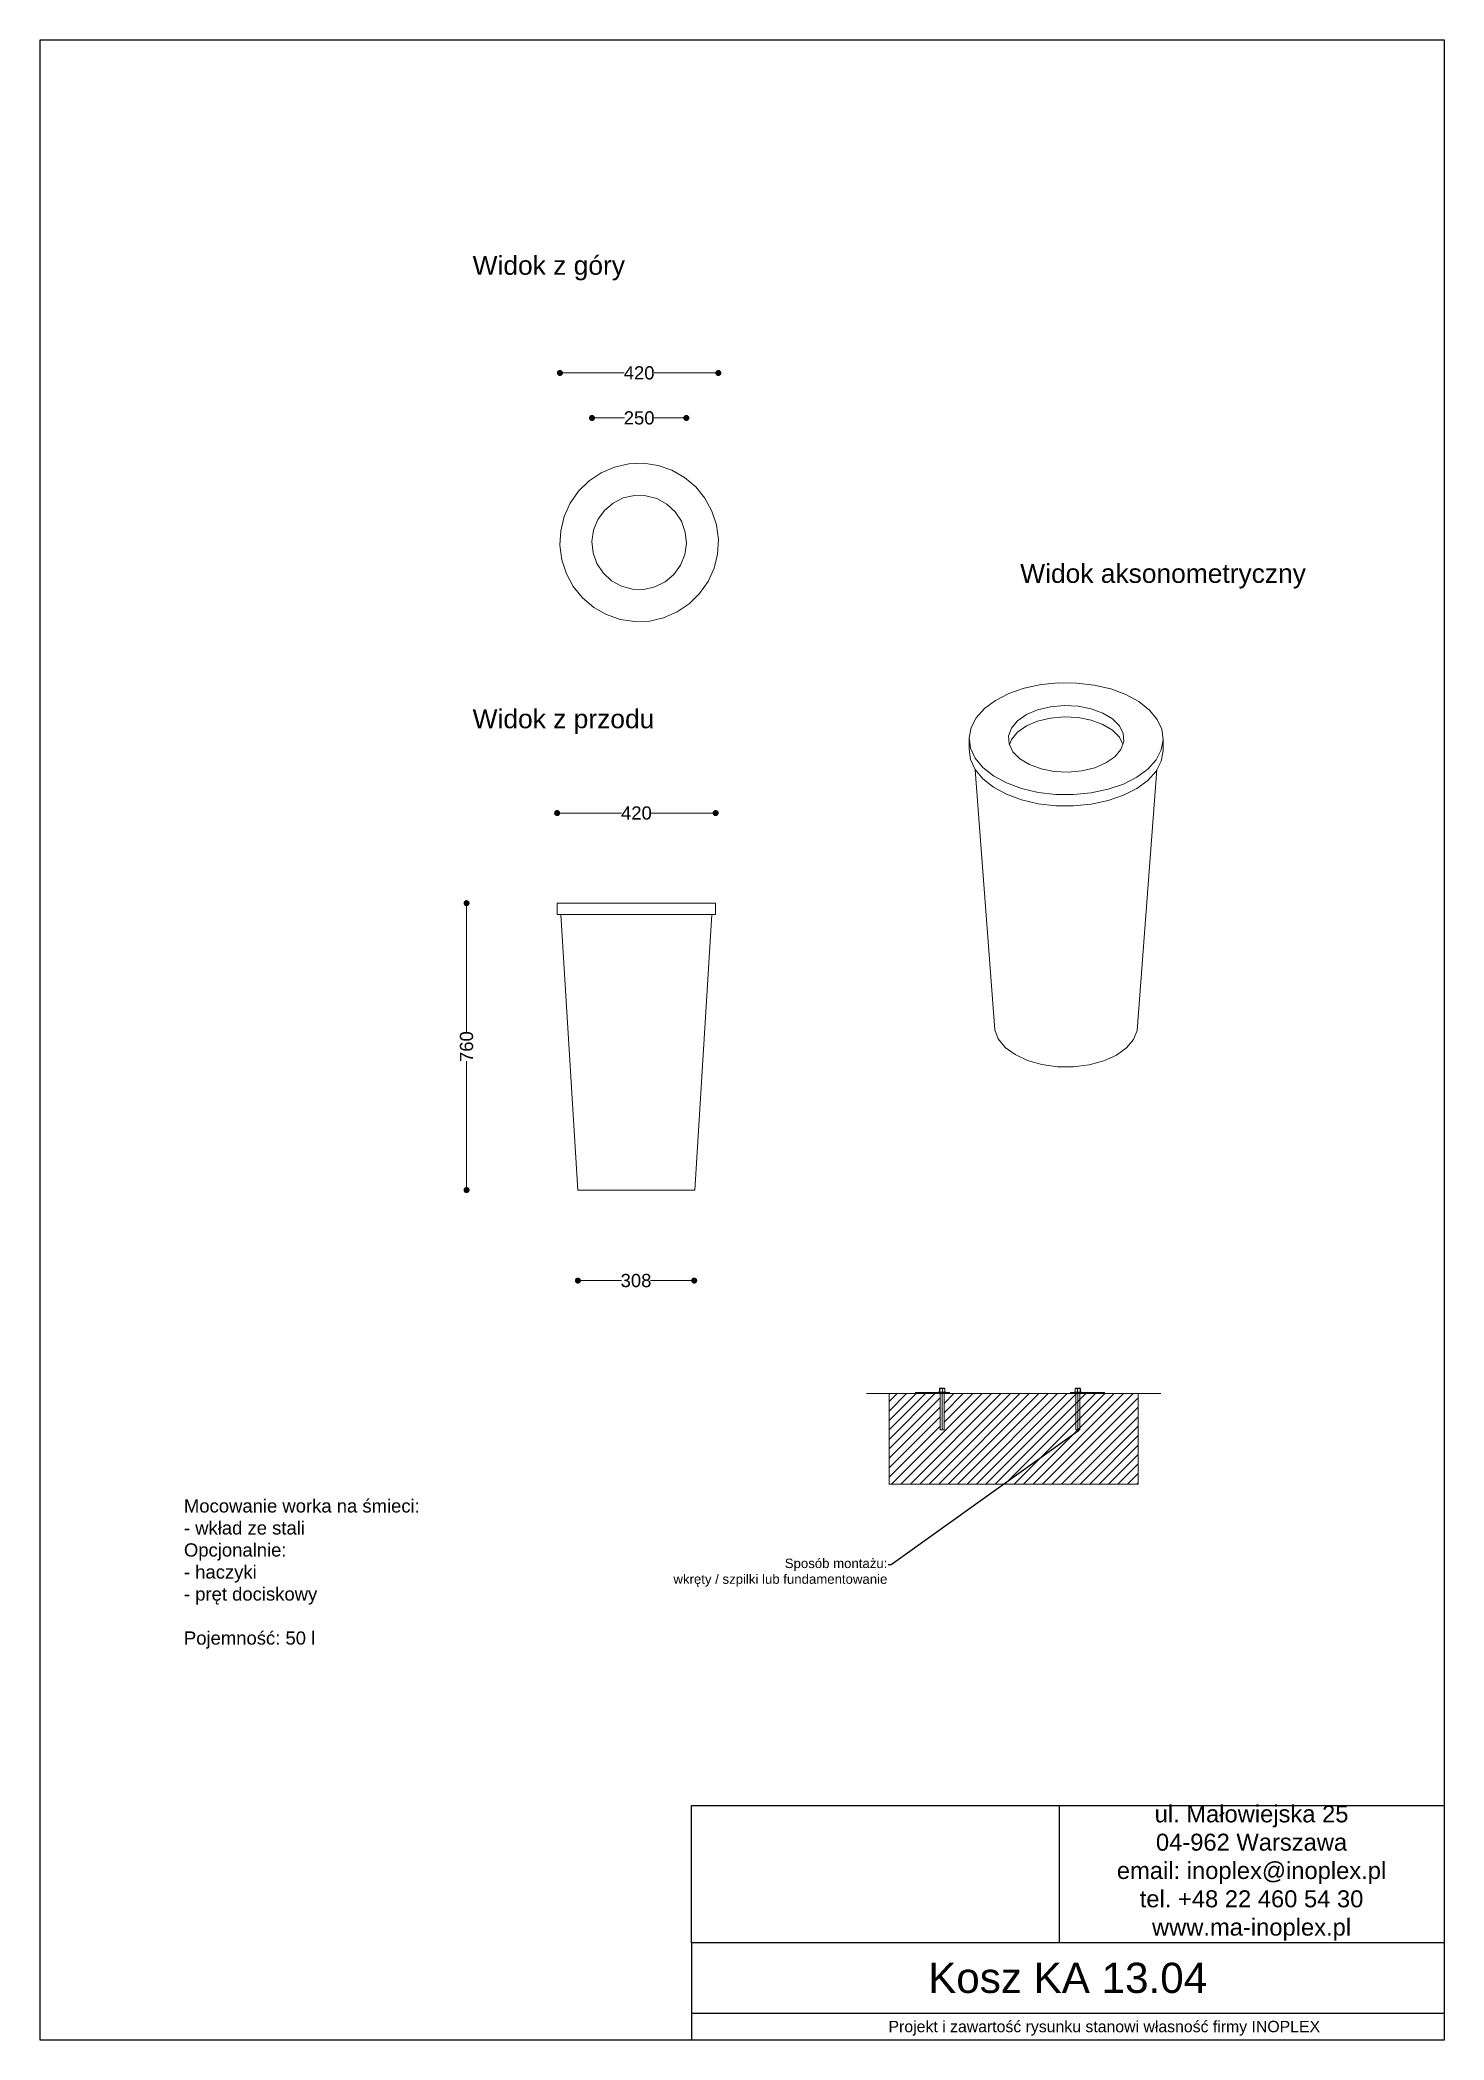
# Model space of a CAD drawing. Header units: millimetres. Extents: x 9234 to 12954, y 16383 to 21682.
import ezdxf
from ezdxf import colors
from ezdxf.entities.mleader import LeaderData, LeaderLine
from ezdxf.math import Vec2, Vec3

# ---------------------------------------------------------------- set-up
doc = ezdxf.new("R2010")
doc.units = ezdxf.units.MM
doc.header["$LTSCALE"] = 3
for name, color, linetype, lineweight in [('Konstrukcja - Słupy_Nr_pióra__1', 7, 'Continuous', 13), ('Krawędzie widoczneARTUR', 7, 'Continuous', 50), ('stal', 7, 'Continuous', 20)]:
    doc.layers.add(name, color=color, linetype=linetype, lineweight=lineweight)
doc.styles.get("Standard").update_dxf_attribs({"font": 'arial.ttf'})
doc.dimstyles.new('MATEUSZ', dxfattribs={"dimtxt": 35, "dimasz": 16, "dimexe": 0.18, "dimexo": 0.0625, "dimgap": 0.09, "dimtad": 0, "dimdec": 0, "dimdsep": 46, "dimtxsty": 'Standard', "dimblk": 'DOT', "dimcen": 0.09, "dimse1": 1, "dimse2": 1, "dimadec": 0, "dimazin": 0, "dimtfac": 1, "dimtdec": 0, "dimtofl": 0, "dimtmove": 0, "dimatfit": 3, "dimfxl": 0, "dimtolj": 1, "dimtzin": 0, "dimlwd": 9, "dimlwe": 9, "dimarcsym": 0})
picture_1 = doc.add_image_def('image1.png', size_in_pixel=(179, 67))

# ---------------------------------------------------------------- blocks, each defined once
blk = doc.blocks.new('_Dot')
at = {"color": 0, "linetype": 'ByBlock', "lineweight": -2}
blk.add_line((-0.5, 0), (-1, 0), dxfattribs=at)
at = {"color": 0, "linetype": 'ByBlock', "const_width": 0.5}
blk.add_lwpolyline([(-0.25, 0, 1), (0.25, 0, 1)], format="xyb", close=True, dxfattribs=at)
blk = doc.blocks.new('*D7')
at = {"color": 0, "lineweight": 9}
for p, q in [((10619.8, 19633.6), (10774.4, 19633.6)), ((11007.8, 19633.6), (10853.2, 19633.6))]:
    blk.add_line(p, q, dxfattribs=at)
at = {"layer": 'Defpoints', "color": 0}
for p in [(11023.8, 19633.6), (10603.8, 19394.9), (11023.8, 19394.9)]:
    blk.add_point(p, dxfattribs=at)
at = {"color": 0, "lineweight": 9, "xscale": 16, "yscale": 16, "zscale": 16, "rotation": 180}
blk.add_blockref('_Dot', (10603.8, 19633.6), dxfattribs=at)
at = {"color": 0, "lineweight": 9, "xscale": 16, "yscale": 16, "zscale": 16}
blk.add_blockref('_Dot', (11023.8, 19633.6), dxfattribs=at)
at = {"color": 0, "insert": (10813.8, 19633.6), "char_height": 35, "attachment_point": 5}
blk.add_mtext('\\A1;420', dxfattribs=at)
blk = doc.blocks.new('*D8')
at = {"color": 0, "lineweight": 9}
for p, q in [((10363.8, 19378.9), (10363.8, 19053.4)), ((10363.8, 18650.9), (10363.8, 18976.3))]:
    blk.add_line(p, q, dxfattribs=at)
at = {"layer": 'Defpoints', "color": 0}
for p in [(10813.8, 19394.9), (10363.8, 18634.9), (10813.8, 18634.9)]:
    blk.add_point(p, dxfattribs=at)
at = {"color": 0, "lineweight": 9, "xscale": 16, "yscale": 16, "zscale": 16}
for p, rotation in [((10363.8, 19394.9), 90), ((10363.8, 18634.9), 270)]:
    blk.add_blockref('_Dot', p, dxfattribs=dict(at, rotation=rotation))
at = {"color": 0, "insert": (10363.8, 19014.9), "char_height": 35, "attachment_point": 5, "rotation": 90}
blk.add_mtext('\\A1;760', dxfattribs=at)
blk = doc.blocks.new('*D9')
at = {"color": 0, "lineweight": 9}
for p, q in [((10627.2, 20799.6), (10781.7, 20799.6)), ((11014.9, 20799.6), (10860.5, 20799.6))]:
    blk.add_line(p, q, dxfattribs=at)
at = {"layer": 'Defpoints', "color": 0}
for p in [(11030.9, 20799.6), (11030.9, 20358.4), (10611.2, 20343)]:
    blk.add_point(p, dxfattribs=at)
at = {"color": 0, "lineweight": 9, "xscale": 16, "yscale": 16, "zscale": 16, "rotation": 180}
blk.add_blockref('_Dot', (10611.2, 20799.6), dxfattribs=at)
at = {"color": 0, "lineweight": 9, "xscale": 16, "yscale": 16, "zscale": 16}
blk.add_blockref('_Dot', (11030.9, 20799.6), dxfattribs=at)
at = {"color": 0, "insert": (10821.1, 20799.6), "char_height": 35, "attachment_point": 5}
blk.add_mtext('\\A1;420', dxfattribs=at)
blk = doc.blocks.new('*D10')
at = {"color": 0, "lineweight": 9}
for p, q in [((10712.1, 20680.4), (10782.1, 20680.4)), ((10930.1, 20680.4), (10860.1, 20680.4))]:
    blk.add_line(p, q, dxfattribs=at)
at = {"layer": 'Defpoints', "color": 0}
for p in [(10946.1, 20680.4), (10696.1, 20353.2), (10946.1, 20348.2)]:
    blk.add_point(p, dxfattribs=at)
at = {"color": 0, "lineweight": 9, "xscale": 16, "yscale": 16, "zscale": 16, "rotation": 180}
blk.add_blockref('_Dot', (10696.1, 20680.4), dxfattribs=at)
at = {"color": 0, "lineweight": 9, "xscale": 16, "yscale": 16, "zscale": 16}
blk.add_blockref('_Dot', (10946.1, 20680.4), dxfattribs=at)
at = {"color": 0, "insert": (10821.1, 20680.4), "char_height": 35, "attachment_point": 5}
blk.add_mtext('\\A1;250', dxfattribs=at)
blk = doc.blocks.new('*D15')
at = {"color": 0, "lineweight": 9}
for p, q in [((10674.8, 18395), (10774.1, 18395)), ((10950.9, 18395), (10851.6, 18395))]:
    blk.add_line(p, q, dxfattribs=at)
at = {"layer": 'Defpoints', "color": 0}
for p in [(10658.8, 18634.9), (10966.9, 18634.9), (10658.8, 18395)]:
    blk.add_point(p, dxfattribs=at)
at = {"color": 0, "lineweight": 9, "xscale": 16, "yscale": 16, "zscale": 16, "rotation": 180}
blk.add_blockref('_Dot', (10658.8, 18395), dxfattribs=at)
at = {"color": 0, "lineweight": 9, "xscale": 16, "yscale": 16, "zscale": 16}
blk.add_blockref('_Dot', (10966.9, 18395), dxfattribs=at)
at = {"color": 0, "insert": (10812.8, 18395), "char_height": 35, "attachment_point": 5}
blk.add_mtext('\\A1;308', dxfattribs=at)

msp = doc.modelspace()

# ---------------------------------------------------------------- hatches: boundary and pattern name
at = {"lineweight": 9}
h = msp.add_hatch(dxfattribs=at)
h.set_pattern_fill('JIS_WOOD', color=256, scale=25)
h.set_pattern_definition([(45, (9041.753, 16132.507), (-12.5, 12.5), [])])
h.paths.add_polyline_path([(11998.3, 18095.5), (11983.6, 18095.5), (11643.6, 18095.5), (11628.9, 18095.5), (11628.9, 17999.4), (11618.6, 17999.5), (11618.6, 18095.5), (11563.6, 18095.5), (11483.6, 18095.5), (11483.6, 17855.5), (12143.6, 17855.5), (12143.6, 18095.5), (12063.6, 18095.5), (12008.6, 18095.5), (12008.6, 18095.5), (11998.3, 18095.5)])

# ---------------------------------------------------------------- linework, layer by layer
for p, q in [((11563.6, 18095.5), (11423.6, 18095.5)), ((11563.6, 18095.5), (11483.6, 18095.5)), ((11483.6, 18095.5), (11483.6, 17855.5)), ((11603.6, 18098.5), (11553.6, 18098.5)), ((11553.6, 18098.5), (11553.6, 18095.5)), ((11563.6, 18098.5), (11603.6, 18098.5)), ((11563.6, 18098.5), (11643.6, 18098.5)), ((11643.6, 18095.5), (11563.6, 18095.5)), ((11643.6, 18098.5), (11643.6, 18095.5)), ((11643.6, 18098.5), (11643.6, 18095.5)), ((11643.6, 18095.5), (11983.6, 18095.5)), ((12003.6, 18098.5), (11963.6, 18098.5)), ((11963.6, 18098.5), (11963.6, 18095.5)), ((12053.6, 18098.5), (11973.6, 18098.5)), ((11973.6, 18095.5), (12053.6, 18095.5)), ((12043.6, 18098.5), (11993.6, 18098.5)), ((12013.6, 18098.5), (12053.6, 18098.5)), ((12053.6, 18095.5), (12053.6, 18098.5)), ((12053.6, 18095.5), (12203.6, 18095.5)), ((12063.6, 18095.5), (12143.6, 18095.5)), ((12143.6, 18095.5), (12143.6, 17855.5)), ((11482.5, 17855.5), (12143.6, 17855.5))]:
    msp.add_line(p, q, dxfattribs=at)
for p, q in [((10959.6, 16640.2), (10959.6, 17004.8)), ((11153.4, 17004.8), (12953.5, 17004.8)), ((12953.5, 17004.8), (12953.5, 16640.2)), ((10959.6, 16640.2), (10959.6, 16383.1)), ((12953.5, 16640.2), (11153.4, 16640.2)), ((12953.2, 16453.6), (10959.6, 16453.6))]:
    msp.add_line(p, q)
msp.add_lwpolyline([(9233.7, 21681.7), (12953.5, 21681.7), (12953.5, 16383.1), (9233.7, 16383.1)], close=True)
at = {"layer": 'Konstrukcja - Słupy_Nr_pióra__1', "linetype": 'Continuous'}
for p, q in [((10756.2, 20550.4), (10794, 20558.9)), ((10794, 20558.9), (10832.7, 20560.4)), ((10832.7, 20560.4), (10871.1, 20554.6)), ((10660.8, 20486.4), (10688.4, 20513.5)), ((10688.4, 20513.5), (10720.6, 20535.1)), ((10720.6, 20535.1), (10756.2, 20550.4)), ((10871.1, 20554.6), (10907.7, 20542)), ((10907.7, 20542), (10941.4, 20522.8)), ((10941.4, 20522.8), (10971, 20497.8)), ((10622.6, 20419.3), (10638.6, 20454.6)), ((10638.6, 20454.6), (10660.8, 20486.4)), ((10752.1, 20455), (10729.2, 20435.4)), ((10779.1, 20468.4), (10752.1, 20455)), ((10808.5, 20475), (10779.1, 20468.4)), ((10838.6, 20474.4), (10808.5, 20475)), ((10867.7, 20466.6), (10838.6, 20474.4)), ((10894.1, 20452.1), (10867.7, 20466.6)), ((10971, 20497.8), (10995.4, 20467.7)), ((10995.4, 20467.7), (11014, 20433.7)), ((10613.4, 20381.6), (10622.6, 20419.3)), ((10711.6, 20411), (10700.3, 20383)), ((10729.2, 20435.4), (10711.6, 20411)), ((10916.3, 20431.7), (10894.1, 20452.1)), ((10932.9, 20406.5), (10916.3, 20431.7)), ((10943, 20378.2), (10932.9, 20406.5)), ((11014, 20433.7), (11025.9, 20396.8)), ((10611.2, 20343), (10613.4, 20381.6)), ((10700.3, 20383), (10696.1, 20353.2)), ((10696.1, 20353.2), (10699.1, 20323.2)), ((10941.8, 20318.3), (10946.1, 20348.2)), ((10946.1, 20348.2), (10943, 20378.2)), ((11025.9, 20396.8), (11030.9, 20358.4)), ((11030.9, 20358.4), (11028.8, 20319.7)), ((10616.2, 20304.5), (10611.2, 20343)), ((10628.2, 20267.7), (10616.2, 20304.5)), ((10699.1, 20323.2), (10709.2, 20294.8)), ((10709.2, 20294.8), (10725.9, 20269.7)), ((10930.6, 20290.4), (10941.8, 20318.3)), ((11028.8, 20319.7), (11019.6, 20282.1)), ((10646.7, 20233.6), (10628.2, 20267.7)), ((10725.9, 20269.7), (10748, 20249.3)), ((10748, 20249.3), (10774.4, 20234.7)), ((10863, 20232.9), (10890, 20246.4)), ((10890, 20246.4), (10913, 20265.9)), ((10913, 20265.9), (10930.6, 20290.4)), ((11003.6, 20246.8), (10981.4, 20215)), ((11019.6, 20282.1), (11003.6, 20246.8)), ((10671.2, 20203.6), (10646.7, 20233.6)), ((10700.8, 20178.6), (10671.2, 20203.6)), ((10774.4, 20234.7), (10803.5, 20226.9)), ((10803.5, 20226.9), (10833.6, 20226.3)), ((10833.6, 20226.3), (10863, 20232.9)), ((10953.7, 20187.9), (10921.5, 20166.3)), ((10981.4, 20215), (10953.7, 20187.9)), ((10734.4, 20159.4), (10700.8, 20178.6)), ((10771.1, 20146.7), (10734.4, 20159.4)), ((10809.4, 20141), (10771.1, 20146.7)), ((10848.1, 20142.4), (10809.4, 20141)), ((10885.9, 20150.9), (10848.1, 20142.4)), ((10921.5, 20166.3), (10885.9, 20150.9)), ((11885.8, 19973.8), (11932.6, 19978.5)), ((11932.6, 19978.5), (11980.1, 19978)), ((11980.1, 19978), (12026.6, 19972.6)), ((11735.8, 19910.5), (11765, 19932.1)), ((11765, 19932.1), (11800.6, 19950.2)), ((11800.6, 19950.2), (11841.3, 19964.3)), ((11841.3, 19964.3), (11885.8, 19973.8)), ((12026.6, 19972.6), (12070.6, 19962.3)), ((12070.6, 19962.3), (12110.5, 19947.5)), ((12110.5, 19947.5), (12145.1, 19928.8)), ((12145.1, 19928.8), (12173.1, 19906.6)), ((11700.4, 19859.9), (11714.1, 19886.1)), ((11714.1, 19886.1), (11735.8, 19910.5)), ((11823.5, 19878.1), (11807.5, 19858.9)), ((11847, 19894.5), (11823.5, 19878.1)), ((11876.7, 19907.2), (11847, 19894.5)), ((11876.7, 19877.2), (11847, 19864.5)), ((11910.7, 19915.4), (11876.7, 19907.2)), ((11910.7, 19885.4), (11876.7, 19877.2)), ((11947.1, 19918.7), (11910.7, 19915.4)), ((11947.1, 19888.7), (11910.7, 19885.4)), ((11983.9, 19916.9), (11947.1, 19918.7)), ((11983.9, 19886.9), (11947.1, 19888.7)), ((12018.9, 19910), (11983.9, 19916.9)), ((12018.9, 19880), (11983.9, 19886.9)), ((12049.9, 19898.5), (12018.9, 19910)), ((12049.9, 19868.5), (12018.9, 19880)), ((12075.4, 19883.1), (12049.9, 19898.5)), ((12093.6, 19864.6), (12075.4, 19883.1)), ((12173.1, 19906.6), (12193.7, 19881.9)), ((12193.7, 19881.9), (12205.9, 19855.5)), ((11695.3, 19832.7), (11700.4, 19859.9)), ((11698.9, 19805.3), (11695.3, 19832.7)), ((11695.3, 19832.7), (11695.3, 19802.7)), ((11807.5, 19858.9), (11799.9, 19838)), ((11799.9, 19838), (11801.2, 19816.7)), ((11801.2, 19816.7), (11811.3, 19796.2)), ((11807.5, 19828.9), (11802.3, 19814.5)), ((11823.5, 19848.1), (11807.5, 19828.9)), ((11847, 19864.5), (11823.5, 19848.1)), ((12075.4, 19853.1), (12049.9, 19868.5)), ((12093.6, 19834.6), (12075.4, 19853.1)), ((12103.7, 19844.1), (12093.6, 19864.6)), ((12102.6, 19816.3), (12093.6, 19834.6)), ((12097.4, 19801.9), (12105, 19822.8)), ((12105, 19822.8), (12103.7, 19844.1)), ((12209.6, 19828.1), (12204.5, 19800.9)), ((12205.9, 19855.5), (12209.6, 19828.1)), ((12209.6, 19828.1), (12209.6, 19798.1)), ((11698.9, 19775.3), (11695.3, 19802.7)), ((11711.2, 19778.9), (11698.9, 19805.3)), ((11711.2, 19748.9), (11698.9, 19775.3)), ((11731.7, 19754.2), (11711.2, 19778.9)), ((11811.3, 19796.2), (11829.5, 19777.7)), ((11829.5, 19777.7), (11854.9, 19762.3)), ((12028.2, 19753.6), (12057.9, 19766.3)), ((12057.9, 19766.3), (12081.4, 19782.7)), ((12081.4, 19782.7), (12097.4, 19801.9)), ((12190.8, 19774.7), (12169, 19750.3)), ((12204.5, 19800.9), (12190.8, 19774.7)), ((12204.5, 19770.9), (12190.8, 19744.7)), ((12209.6, 19798.1), (12204.5, 19770.9)), ((11731.7, 19724.2), (11711.2, 19748.9)), ((11711.6, 19748.4), (11763.6, 19059.1)), ((11759.8, 19732), (11731.7, 19754.2)), ((11759.8, 19702), (11731.7, 19724.2)), ((11794.4, 19713.3), (11759.8, 19732)), ((11834.3, 19698.5), (11794.4, 19713.3)), ((11854.9, 19762.3), (11886, 19750.8)), ((11886, 19750.8), (11921, 19743.9)), ((11921, 19743.9), (11957.7, 19742.1)), ((11957.7, 19742.1), (11994.2, 19745.4)), ((11994.2, 19745.4), (12028.2, 19753.6)), ((12139.9, 19728.7), (12104.3, 19710.6)), ((12169, 19750.3), (12139.9, 19728.7)), ((12169, 19720.3), (12139.9, 19698.7)), ((12193, 19748.8), (12140.9, 19057.2)), ((12190.8, 19744.7), (12169, 19720.3)), ((11794.4, 19683.3), (11759.8, 19702)), ((11834.3, 19668.5), (11794.4, 19683.3)), ((11878.3, 19688.2), (11834.3, 19698.5)), ((11878.3, 19658.2), (11834.3, 19668.5)), ((11924.8, 19682.8), (11878.3, 19688.2)), ((11924.8, 19652.8), (11878.3, 19658.2)), ((11972.3, 19682.4), (11924.8, 19682.8)), ((12019.1, 19687), (11972.3, 19682.4)), ((12063.6, 19696.5), (12019.1, 19687)), ((12063.6, 19666.5), (12019.1, 19657)), ((12104.3, 19710.6), (12063.6, 19696.5)), ((12104.3, 19680.6), (12063.6, 19666.5)), ((12139.9, 19698.7), (12104.3, 19680.6)), ((11972.3, 19652.4), (11924.8, 19652.8)), ((12019.1, 19657), (11972.3, 19652.4)), ((10607.4, 19394.9), (10603.8, 19394.9)), ((10603.8, 19394.9), (10603.8, 19364.9)), ((10618, 19394.9), (10607.4, 19394.9)), ((10635.3, 19394.9), (10618, 19394.9)), ((10658.6, 19394.9), (10635.3, 19394.9)), ((10687.3, 19394.9), (10658.6, 19394.9)), ((10720.2, 19394.9), (10687.3, 19394.9)), ((10756.3, 19394.9), (10720.2, 19394.9)), ((10794.4, 19394.9), (10756.3, 19394.9)), ((10833.2, 19394.9), (10794.4, 19394.9)), ((10871.3, 19394.9), (10833.2, 19394.9)), ((10907.4, 19394.9), (10871.3, 19394.9)), ((10940.4, 19394.9), (10907.4, 19394.9)), ((10969, 19394.9), (10940.4, 19394.9)), ((10992.4, 19394.9), (10969, 19394.9)), ((11009.6, 19394.9), (10992.4, 19394.9)), ((11020.2, 19394.9), (11009.6, 19394.9)), ((11023.8, 19394.9), (11020.2, 19394.9)), ((11023.8, 19394.9), (11023.8, 19364.9)), ((10607.4, 19364.9), (10603.8, 19364.9)), ((10618, 19364.9), (10607.4, 19364.9)), ((10613.8, 19364.9), (10658.8, 18634.9)), ((10635.3, 19364.9), (10618, 19364.9)), ((10658.6, 19364.9), (10635.3, 19364.9)), ((10687.3, 19364.9), (10658.6, 19364.9)), ((10720.2, 19364.9), (10687.3, 19364.9)), ((10756.3, 19364.9), (10720.2, 19364.9)), ((10794.4, 19364.9), (10756.3, 19364.9)), ((10833.2, 19364.9), (10794.4, 19364.9)), ((10871.3, 19364.9), (10833.2, 19364.9)), ((10907.4, 19364.9), (10871.3, 19364.9)), ((10940.4, 19364.9), (10907.4, 19364.9)), ((10969, 19364.9), (10940.4, 19364.9)), ((11013.8, 19364.9), (10968.8, 18634.9)), ((10992.4, 19364.9), (10969, 19364.9)), ((11009.6, 19364.9), (10992.4, 19364.9)), ((11020.2, 19364.9), (11009.6, 19364.9)), ((11023.8, 19364.9), (11020.2, 19364.9)), ((11772.7, 19035.1), (11763.6, 19059.1)), ((11790.8, 19012.9), (11772.7, 19035.1)), ((12131.1, 19033.3), (12112.3, 19011.3)), ((12140.9, 19057.2), (12131.1, 19033.3)), ((11817.1, 18993.6), (11790.8, 19012.9)), ((11850.1, 18978.1), (11817.1, 18993.6)), ((11888.2, 18967.3), (11850.1, 18978.1)), ((12052.1, 18977.1), (12013.6, 18966.6)), ((12085.5, 18992.2), (12052.1, 18977.1)), ((12112.3, 19011.3), (12085.5, 18992.2)), ((11929.6, 18961.6), (11888.2, 18967.3)), ((11972.1, 18961.4), (11929.6, 18961.6)), ((12013.6, 18966.6), (11972.1, 18961.4)), ((10662.7, 18634.9), (10658.8, 18634.9)), ((10674.2, 18634.9), (10662.7, 18634.9)), ((10692.6, 18634.9), (10674.2, 18634.9)), ((10717.2, 18634.9), (10692.6, 18634.9)), ((10746.6, 18634.9), (10717.2, 18634.9)), ((10779.3, 18634.9), (10746.6, 18634.9)), ((10813.8, 18634.9), (10779.3, 18634.9)), ((10848.3, 18634.9), (10813.8, 18634.9)), ((10881.1, 18634.9), (10848.3, 18634.9)), ((10910.4, 18634.9), (10881.1, 18634.9)), ((10935, 18634.9), (10910.4, 18634.9)), ((10953.5, 18634.9), (10935, 18634.9)), ((10964.9, 18634.9), (10953.5, 18634.9)), ((10968.8, 18634.9), (10964.9, 18634.9))]:
    msp.add_line(p, q, dxfattribs=at)
at = {"layer": 'Krawędzie widoczneARTUR', "lineweight": 9}
for p, q in [((11613.6, 18099.5), (11633.9, 18099.5)), ((11613.6, 18099.5), (11613.6, 18098.5)), ((11616.8, 18100.2), (11616.8, 18107.2)), ((11617.5, 18109.7), (11629.5, 18109.7)), ((11617.9, 18100.2), (11617.9, 18107.2)), ((11618.9, 18099.5), (11618.9, 18098.5)), ((11624.9, 18100.2), (11624.9, 18107.2)), ((11629.5, 18109.7), (11630, 18109.7)), ((11630.8, 18100.2), (11630.8, 18107.2)), ((11993.6, 18099.5), (11973.3, 18099.5)), ((11976.4, 18100.2), (11976.4, 18107.2)), ((11977.7, 18109.7), (11977.1, 18109.7)), ((11989.6, 18109.7), (11977.7, 18109.7)), ((11982.3, 18100.2), (11982.3, 18107.2)), ((11988.3, 18099.5), (11988.3, 18098.5)), ((11989.3, 18100.2), (11989.3, 18107.2)), ((11990.4, 18100.2), (11990.4, 18107.2)), ((11993.6, 18099.5), (11993.6, 18098.5))]:
    msp.add_line(p, q, dxfattribs=at)
at = {"layer": 'Krawędzie widoczneARTUR', "lineweight": 9, "flags": 128}
for points in [[(11616.8, 18107.2), (11616.8, 18107.6), (11616.8, 18107.9), (11616.9, 18108.2), (11616.9, 18108.5), (11617, 18108.8), (11617, 18109), (11617.1, 18109.1), (11617.1, 18109.3), (11617.2, 18109.4), (11617.2, 18109.4), (11617.3, 18109.5), (11617.3, 18109.5), (11617.4, 18109.5), (11617.5, 18109.4), (11617.5, 18109.4), (11617.6, 18109.3), (11617.6, 18109.1), (11617.7, 18109), (11617.7, 18108.8), (11617.8, 18108.5), (11617.8, 18108.2), (11617.8, 18107.9), (11617.9, 18107.6), (11617.9, 18107.2)], [(11616.8, 18100.2), (11616.8, 18100.2), (11616.8, 18100.2), (11616.8, 18100.1), (11616.8, 18100.1), (11616.8, 18100.1), (11616.8, 18100), (11616.8, 18100), (11616.8, 18100), (11616.8, 18099.9), (11616.8, 18099.9), (11616.8, 18099.9), (11616.8, 18099.8), (11616.8, 18099.8), (11616.8, 18099.8), (11616.8, 18099.7), (11616.9, 18099.7), (11616.9, 18099.7), (11616.9, 18099.6), (11616.9, 18099.6), (11616.9, 18099.6), (11616.9, 18099.6), (11616.9, 18099.5), (11616.9, 18099.5), (11616.9, 18099.5)], [(11617.5, 18109.7), (11617.4, 18109.6), (11617.2, 18109.4)], [(11617.9, 18107.2), (11618, 18107.6), (11618.2, 18107.9), (11618.4, 18108.2), (11618.7, 18108.5), (11618.9, 18108.8), (11619.2, 18109), (11619.6, 18109.1), (11619.9, 18109.3), (11620.3, 18109.4), (11620.6, 18109.4), (11621, 18109.5), (11621.4, 18109.5), (11621.7, 18109.5), (11622.1, 18109.4), (11622.5, 18109.4), (11622.8, 18109.3), (11623.2, 18109.2), (11623.5, 18109), (11623.8, 18108.8), (11624.1, 18108.5), (11624.4, 18108.2), (11624.6, 18107.9), (11624.8, 18107.6), (11624.9, 18107.2)], [(11617.9, 18100.2), (11617.9, 18100.2), (11617.9, 18100.2), (11617.9, 18100.1), (11617.9, 18100.1), (11617.9, 18100.1), (11617.9, 18100), (11617.9, 18100), (11617.9, 18100), (11617.9, 18099.9), (11617.9, 18099.9), (11617.9, 18099.9), (11617.9, 18099.8), (11617.9, 18099.8), (11617.9, 18099.8), (11617.9, 18099.7), (11617.9, 18099.7), (11618, 18099.7), (11618, 18099.6), (11618, 18099.6), (11618, 18099.6), (11618, 18099.6), (11618, 18099.5), (11618, 18099.5), (11618, 18099.5)], [(11630.6, 18107.8), (11630.4, 18108.1), (11630.3, 18108.4), (11630.1, 18108.6), (11629.9, 18108.8), (11629.7, 18109), (11629.4, 18109.1), (11629.2, 18109.2), (11629, 18109.3), (11628.7, 18109.4), (11628.5, 18109.4), (11628.2, 18109.5), (11627.9, 18109.5), (11627.7, 18109.5), (11627.4, 18109.5), (11627.2, 18109.4), (11626.9, 18109.4), (11626.7, 18109.3), (11626.4, 18109.2), (11626.2, 18109.1), (11625.9, 18108.8), (11625.6, 18108.5), (11625.3, 18108.1), (11625.1, 18107.7), (11624.9, 18107.2)], [(11624.9, 18100.2), (11624.9, 18100.2), (11624.9, 18100.2), (11624.9, 18100.1), (11624.9, 18100.1), (11624.9, 18100.1), (11624.9, 18100), (11624.9, 18100), (11624.9, 18100), (11624.9, 18099.9), (11624.9, 18099.9), (11624.9, 18099.9), (11624.9, 18099.8), (11624.9, 18099.8), (11624.9, 18099.8), (11624.9, 18099.7), (11624.9, 18099.7), (11624.9, 18099.7), (11624.9, 18099.6), (11624.9, 18099.6), (11624.9, 18099.6), (11624.9, 18099.6), (11624.9, 18099.5), (11624.9, 18099.5), (11624.9, 18099.5)], [(11630.4, 18109.4), (11630.2, 18109.6), (11630, 18109.7)], [(11630.8, 18107.2), (11630.8, 18107.3), (11630.8, 18107.5), (11630.8, 18107.6), (11630.8, 18107.8), (11630.7, 18107.9), (11630.7, 18108), (11630.7, 18108.2), (11630.7, 18108.3), (11630.7, 18108.4), (11630.7, 18108.5), (11630.7, 18108.6), (11630.6, 18108.7), (11630.6, 18108.8), (11630.6, 18108.9), (11630.6, 18109), (11630.6, 18109), (11630.5, 18109.1), (11630.5, 18109.2), (11630.5, 18109.2), (11630.5, 18109.3), (11630.5, 18109.3), (11630.4, 18109.3), (11630.4, 18109.4), (11630.4, 18109.4)], [(11630.6, 18107.8), (11630.6, 18107.8), (11630.6, 18107.8), (11630.6, 18107.8), (11630.6, 18107.7), (11630.6, 18107.7), (11630.6, 18107.7), (11630.6, 18107.7), (11630.7, 18107.6), (11630.7, 18107.6), (11630.7, 18107.6), (11630.7, 18107.5), (11630.7, 18107.5), (11630.7, 18107.5), (11630.7, 18107.5), (11630.7, 18107.4), (11630.7, 18107.4), (11630.7, 18107.4), (11630.8, 18107.4), (11630.8, 18107.3), (11630.8, 18107.3), (11630.8, 18107.3), (11630.8, 18107.3), (11630.8, 18107.2), (11630.8, 18107.2)], [(11630.8, 18100.2), (11630.8, 18100.2), (11630.8, 18100.2), (11630.8, 18100.1), (11630.8, 18100.1), (11630.8, 18100.1), (11630.8, 18100), (11630.8, 18100), (11630.8, 18100), (11630.8, 18099.9), (11630.8, 18099.9), (11630.8, 18099.9), (11630.8, 18099.8), (11630.8, 18099.8), (11630.7, 18099.8), (11630.7, 18099.7), (11630.7, 18099.7), (11630.7, 18099.7), (11630.7, 18099.6), (11630.7, 18099.6), (11630.7, 18099.6), (11630.7, 18099.6), (11630.7, 18099.5), (11630.7, 18099.5), (11630.6, 18099.5)], [(11976.4, 18107.2), (11976.4, 18107.3), (11976.4, 18107.5), (11976.4, 18107.6), (11976.4, 18107.8), (11976.4, 18107.9), (11976.4, 18108), (11976.4, 18108.2), (11976.4, 18108.3), (11976.5, 18108.4), (11976.5, 18108.5), (11976.5, 18108.6), (11976.5, 18108.7), (11976.5, 18108.8), (11976.5, 18108.9), (11976.6, 18109), (11976.6, 18109), (11976.6, 18109.1), (11976.6, 18109.2), (11976.6, 18109.2), (11976.7, 18109.3), (11976.7, 18109.3), (11976.7, 18109.3), (11976.7, 18109.4), (11976.8, 18109.4)], [(11976.6, 18107.8), (11976.6, 18107.8), (11976.6, 18107.8), (11976.5, 18107.8), (11976.5, 18107.7), (11976.5, 18107.7), (11976.5, 18107.7), (11976.5, 18107.7), (11976.5, 18107.6), (11976.5, 18107.6), (11976.5, 18107.6), (11976.5, 18107.5), (11976.4, 18107.5), (11976.4, 18107.5), (11976.4, 18107.5), (11976.4, 18107.4), (11976.4, 18107.4), (11976.4, 18107.4), (11976.4, 18107.4), (11976.4, 18107.3), (11976.4, 18107.3), (11976.4, 18107.3), (11976.4, 18107.3), (11976.4, 18107.2), (11976.4, 18107.2)], [(11976.4, 18100.2), (11976.4, 18100.2), (11976.4, 18100.2), (11976.4, 18100.1), (11976.4, 18100.1), (11976.4, 18100.1), (11976.4, 18100), (11976.4, 18100), (11976.4, 18100), (11976.4, 18099.9), (11976.4, 18099.9), (11976.4, 18099.9), (11976.4, 18099.8), (11976.4, 18099.8), (11976.4, 18099.8), (11976.4, 18099.7), (11976.4, 18099.7), (11976.4, 18099.7), (11976.4, 18099.6), (11976.4, 18099.6), (11976.5, 18099.6), (11976.5, 18099.6), (11976.5, 18099.5), (11976.5, 18099.5), (11976.5, 18099.5)], [(11976.6, 18107.8), (11976.7, 18108.1), (11976.9, 18108.4), (11977.1, 18108.6), (11977.3, 18108.8), (11977.5, 18109), (11977.7, 18109.1), (11977.9, 18109.2), (11978.2, 18109.3), (11978.4, 18109.4), (11978.7, 18109.4), (11979, 18109.5), (11979.2, 18109.5), (11979.5, 18109.5), (11979.7, 18109.5), (11980, 18109.4), (11980.2, 18109.4), (11980.5, 18109.3), (11980.7, 18109.2), (11981, 18109.1), (11981.3, 18108.8), (11981.6, 18108.5), (11981.9, 18108.1), (11982.1, 18107.7), (11982.3, 18107.2)], [(11976.8, 18109.4), (11976.9, 18109.6), (11977.1, 18109.7)], [(11989.3, 18107.2), (11989.1, 18107.6), (11989, 18107.9), (11988.7, 18108.2), (11988.5, 18108.5), (11988.2, 18108.8), (11987.9, 18109), (11987.6, 18109.1), (11987.2, 18109.3), (11986.9, 18109.4), (11986.5, 18109.4), (11986.1, 18109.5), (11985.8, 18109.5), (11985.4, 18109.5), (11985, 18109.4), (11984.7, 18109.4), (11984.3, 18109.3), (11984, 18109.2), (11983.6, 18109), (11983.3, 18108.8), (11983, 18108.5), (11982.8, 18108.2), (11982.6, 18107.9), (11982.4, 18107.6), (11982.3, 18107.2)], [(11982.3, 18100.2), (11982.3, 18100.2), (11982.3, 18100.2), (11982.3, 18100.1), (11982.3, 18100.1), (11982.3, 18100.1), (11982.3, 18100), (11982.3, 18100), (11982.3, 18100), (11982.3, 18099.9), (11982.3, 18099.9), (11982.3, 18099.9), (11982.3, 18099.8), (11982.3, 18099.8), (11982.3, 18099.8), (11982.3, 18099.7), (11982.3, 18099.7), (11982.3, 18099.7), (11982.3, 18099.6), (11982.3, 18099.6), (11982.3, 18099.6), (11982.3, 18099.6), (11982.3, 18099.5), (11982.3, 18099.5), (11982.3, 18099.5)], [(11989.3, 18100.2), (11989.3, 18100.2), (11989.3, 18100.2), (11989.3, 18100.1), (11989.3, 18100.1), (11989.3, 18100.1), (11989.2, 18100), (11989.2, 18100), (11989.2, 18100), (11989.2, 18099.9), (11989.2, 18099.9), (11989.2, 18099.9), (11989.2, 18099.8), (11989.2, 18099.8), (11989.2, 18099.8), (11989.2, 18099.7), (11989.2, 18099.7), (11989.2, 18099.7), (11989.2, 18099.6), (11989.2, 18099.6), (11989.2, 18099.6), (11989.2, 18099.6), (11989.1, 18099.5), (11989.1, 18099.5), (11989.1, 18099.5)], [(11990.4, 18107.2), (11990.3, 18107.6), (11990.3, 18107.9), (11990.3, 18108.2), (11990.2, 18108.5), (11990.2, 18108.8), (11990.1, 18109), (11990.1, 18109.1), (11990, 18109.3), (11990, 18109.4), (11989.9, 18109.4), (11989.9, 18109.5), (11989.8, 18109.5), (11989.8, 18109.5), (11989.7, 18109.4), (11989.6, 18109.4), (11989.6, 18109.3), (11989.5, 18109.1), (11989.5, 18109), (11989.4, 18108.8), (11989.4, 18108.5), (11989.3, 18108.2), (11989.3, 18107.9), (11989.3, 18107.6), (11989.3, 18107.2)], [(11989.6, 18109.7), (11989.8, 18109.6), (11989.9, 18109.4)], [(11990.4, 18100.2), (11990.4, 18100.2), (11990.4, 18100.2), (11990.4, 18100.1), (11990.4, 18100.1), (11990.4, 18100.1), (11990.3, 18100), (11990.3, 18100), (11990.3, 18100), (11990.3, 18099.9), (11990.3, 18099.9), (11990.3, 18099.9), (11990.3, 18099.8), (11990.3, 18099.8), (11990.3, 18099.8), (11990.3, 18099.7), (11990.3, 18099.7), (11990.3, 18099.7), (11990.3, 18099.6), (11990.3, 18099.6), (11990.2, 18099.6), (11990.2, 18099.6), (11990.2, 18099.5), (11990.2, 18099.5), (11990.2, 18099.5)]]:
    msp.add_lwpolyline(points, dxfattribs=at)
at = {"layer": 'stal', "lineweight": 9}
for p, q in [((11613.6, 18098.5), (11618.6, 18098.5)), ((11618.6, 18098.5), (11618.6, 17999.5)), ((11618.6, 18098.5), (11623.9, 18098.5)), ((11623.9, 18098.5), (11623.9, 17999.4)), ((11630.6, 18099.5), (11627.6, 18099.5)), ((11633.9, 18098.5), (11628.9, 18098.5)), ((11628.9, 18098.5), (11628.9, 17999.4)), ((11633.9, 18099.5), (11633.9, 18098.5)), ((11973.3, 18099.5), (11973.3, 18098.5)), ((11973.3, 18098.5), (11978.3, 18098.5)), ((11976.5, 18099.5), (11979.5, 18099.5)), ((11978.3, 18098.5), (11978.3, 17999.4)), ((11988.6, 18098.5), (11983.3, 18098.5)), ((11983.3, 18098.5), (11983.3, 17999.4)), ((11993.6, 18098.5), (11988.6, 18098.5)), ((11988.6, 18098.5), (11988.6, 17999.5)), ((11618.6, 17999.5), (11628.9, 17999.4)), ((11988.6, 17999.5), (11978.3, 17999.4))]:
    msp.add_line(p, q, dxfattribs=at)

# ---------------------------------------------------------------- texts
for s, width, gutter_width, heights, insert, char_height, attachment_point in [('Widok z góry', 1167.306, 1, [0], (10379.9, 21109.7), 50, 1), ('Widok aksonometryczny', 909.716, 1, [0], (11830.7, 20293.5), 50, 1), ('Widok z przodu', 1167.306, 1, [0], (10379.9, 19908.3), 50, 1), ('Mocowanie worka na śmieci:\\P- wkład ze stali\\POpcjonalnie:\\P- haczyki\\P- pręt dociskowy\\P\\PPojemność: 50 l ', 953.426, 1, [0], (9615, 17815.6), 35, 1), ('ul. Małowiejska 25\\P04-962 Warszawa\\Pemail: inoplex@inoplex.pl\\Ptel. +48 22 460 54 30\\Pwww.ma-inoplex.pl', 1019.877, 1, [432.7], (12443.6, 16825.4), 45, 5), ('Kosz KA 13.04', 1993.625, 1, [0], (11956.4, 16547.2), 80, 5), ('Projekt i zawartość rysunku stanowi własność firmy INOPLEX ', 1800.088, 12.5, [70.5], (12053.5, 16414.3), 30, 5)]:
    msp.add_mtext_dynamic_manual_height_columns(s, width=width, gutter_width=gutter_width, heights=heights, dxfattribs=dict(insert=insert, char_height=char_height, attachment_point=attachment_point))

# ---------------------------------------------------------------- dimensions: what is measured, and where the dimension line sits
for base, p1, p2, picture, middle in [((11030.9, 20799.6), (10611.2, 20343), (11030.9, 20358.4), '*D9', (10821.1, 20799.6)), ((10946.1, 20680.4), (10696.1, 20353.2), (10946.1, 20348.2), '*D10', (10821.1, 20680.4)), ((11023.8, 19633.6), (10603.8, 19394.9), (11023.8, 19394.9), '*D7', (10813.8, 19633.6)), ((10658.8, 18395), (10966.9, 18634.9), (10658.8, 18634.9), '*D15', (10812.8, 18395))]:
    dim = msp.add_linear_dim(base=base, p1=p1, p2=p2, dimstyle='MATEUSZ')
    dim.commit()
    dim.dimension.update_dxf_attribs({"geometry": picture, "text_midpoint": middle})
dim = msp.add_linear_dim(base=(10363.8, 18634.9), p1=(10813.8, 19394.9), p2=(10813.8, 18634.9), angle=90, dimstyle='MATEUSZ')
dim.commit()
dim.dimension.update_dxf_attribs({"geometry": '*D8', "text_midpoint": (10363.8, 19014.9)})

# ---------------------------------------------------------------- pictures from other files: only their frames are drawn
image = msp.add_image(picture_1, insert=(10959.6, 16640.2), size_in_units=(974, 364.6))
image.dxf.flags = 7

# ---------------------------------------------------------------- leaders
at = {"lineweight": 15}
ml = msp.add_multileader_mtext('Standard', dxfattribs=at)
ml.set_content('Sposób montażu:\\Pwkręty / szpilki lub fundamentowanie', color=256)
ml.set_leader_properties()
ml.build(insert=Vec2(0, 0))
ctx = ml.context
ctx.base_point, ctx.char_height, ctx.plane_origin = Vec3(10911.4, 17642.3), 25, Vec3(12008.6, 17999.5)
ctx.text_align_type = 2
notes = []
notes.append((ctx, [(1, (1, 1, 0), (11488.7, 17642.3), (-1, 0), 8, [(0, [(11988.6, 17999.5)], 0, [])])]))
ctx.mtext.insert, ctx.mtext.alignment, ctx.mtext.flow_direction = Vec3(11478.7, 17658.4), 3, 5
for ctx, leaders in notes:
    for number, flags, end, landing, length, lines in leaders:
        leader = LeaderData()
        leader.index, (leader.has_last_leader_line, leader.has_dogleg_vector, leader.attachment_direction) = number, flags
        leader.last_leader_point, leader.dogleg_vector, leader.dogleg_length = Vec3(end), Vec3(landing), length
        for number, points, colour, breaks in lines:
            line = LeaderLine()
            line.index, line.vertices, line.color, line.breaks = number, Vec3.list(points), colors.encode_raw_color(colour), breaks
            leader.lines.append(line)
        ctx.leaders.append(leader)

doc.saveas('drawing.dxf')
